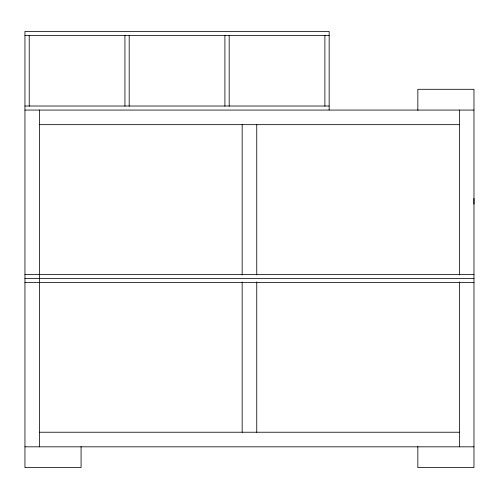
<?xml version="1.0" encoding="UTF-8"?>
<svg xmlns="http://www.w3.org/2000/svg" width="499" height="499" viewBox="0 0 499 499"><rect width="100%" height="100%" fill="white"/><g stroke="black" fill="none" stroke-linecap="round" stroke-linejoin="round"><path stroke-width="0.75" d="M473.969 204.135L473.969 198.421M24.95 35.448L329.159 35.448M24.95 106.019L329.159 106.019M24.95 110.061L473.969 110.061M39.546 124.656L459.373 124.656M24.95 274.4L473.969 274.4M24.95 278.442L473.969 278.442M24.95 282.484L473.969 282.484M39.546 432.234L459.373 432.234M24.95 446.823L473.969 446.823M459.373 110.061L459.373 274.993M459.373 281.947L459.373 446.823M417.844 110.341L417.844 89.296L473.969 89.296L473.969 467.594L417.844 467.594L417.844 446.543M329.159 110.061L329.159 31.406L24.95 31.406L24.95 467.594L81.075 467.594L81.075 446.543M324.893 35.304L324.893 106.168M256.754 124.656L256.754 274.937M256.754 281.947L256.754 432.234M242.165 124.656L242.165 274.937M242.165 281.947L242.165 432.234M229.178 35.304L229.178 106.168M224.912 35.304L224.912 106.168M129.197 35.304L129.197 106.168M124.931 35.304L124.931 106.168M39.546 110.061L39.546 446.823M29.216 35.304L29.216 106.168"/></g></svg>
